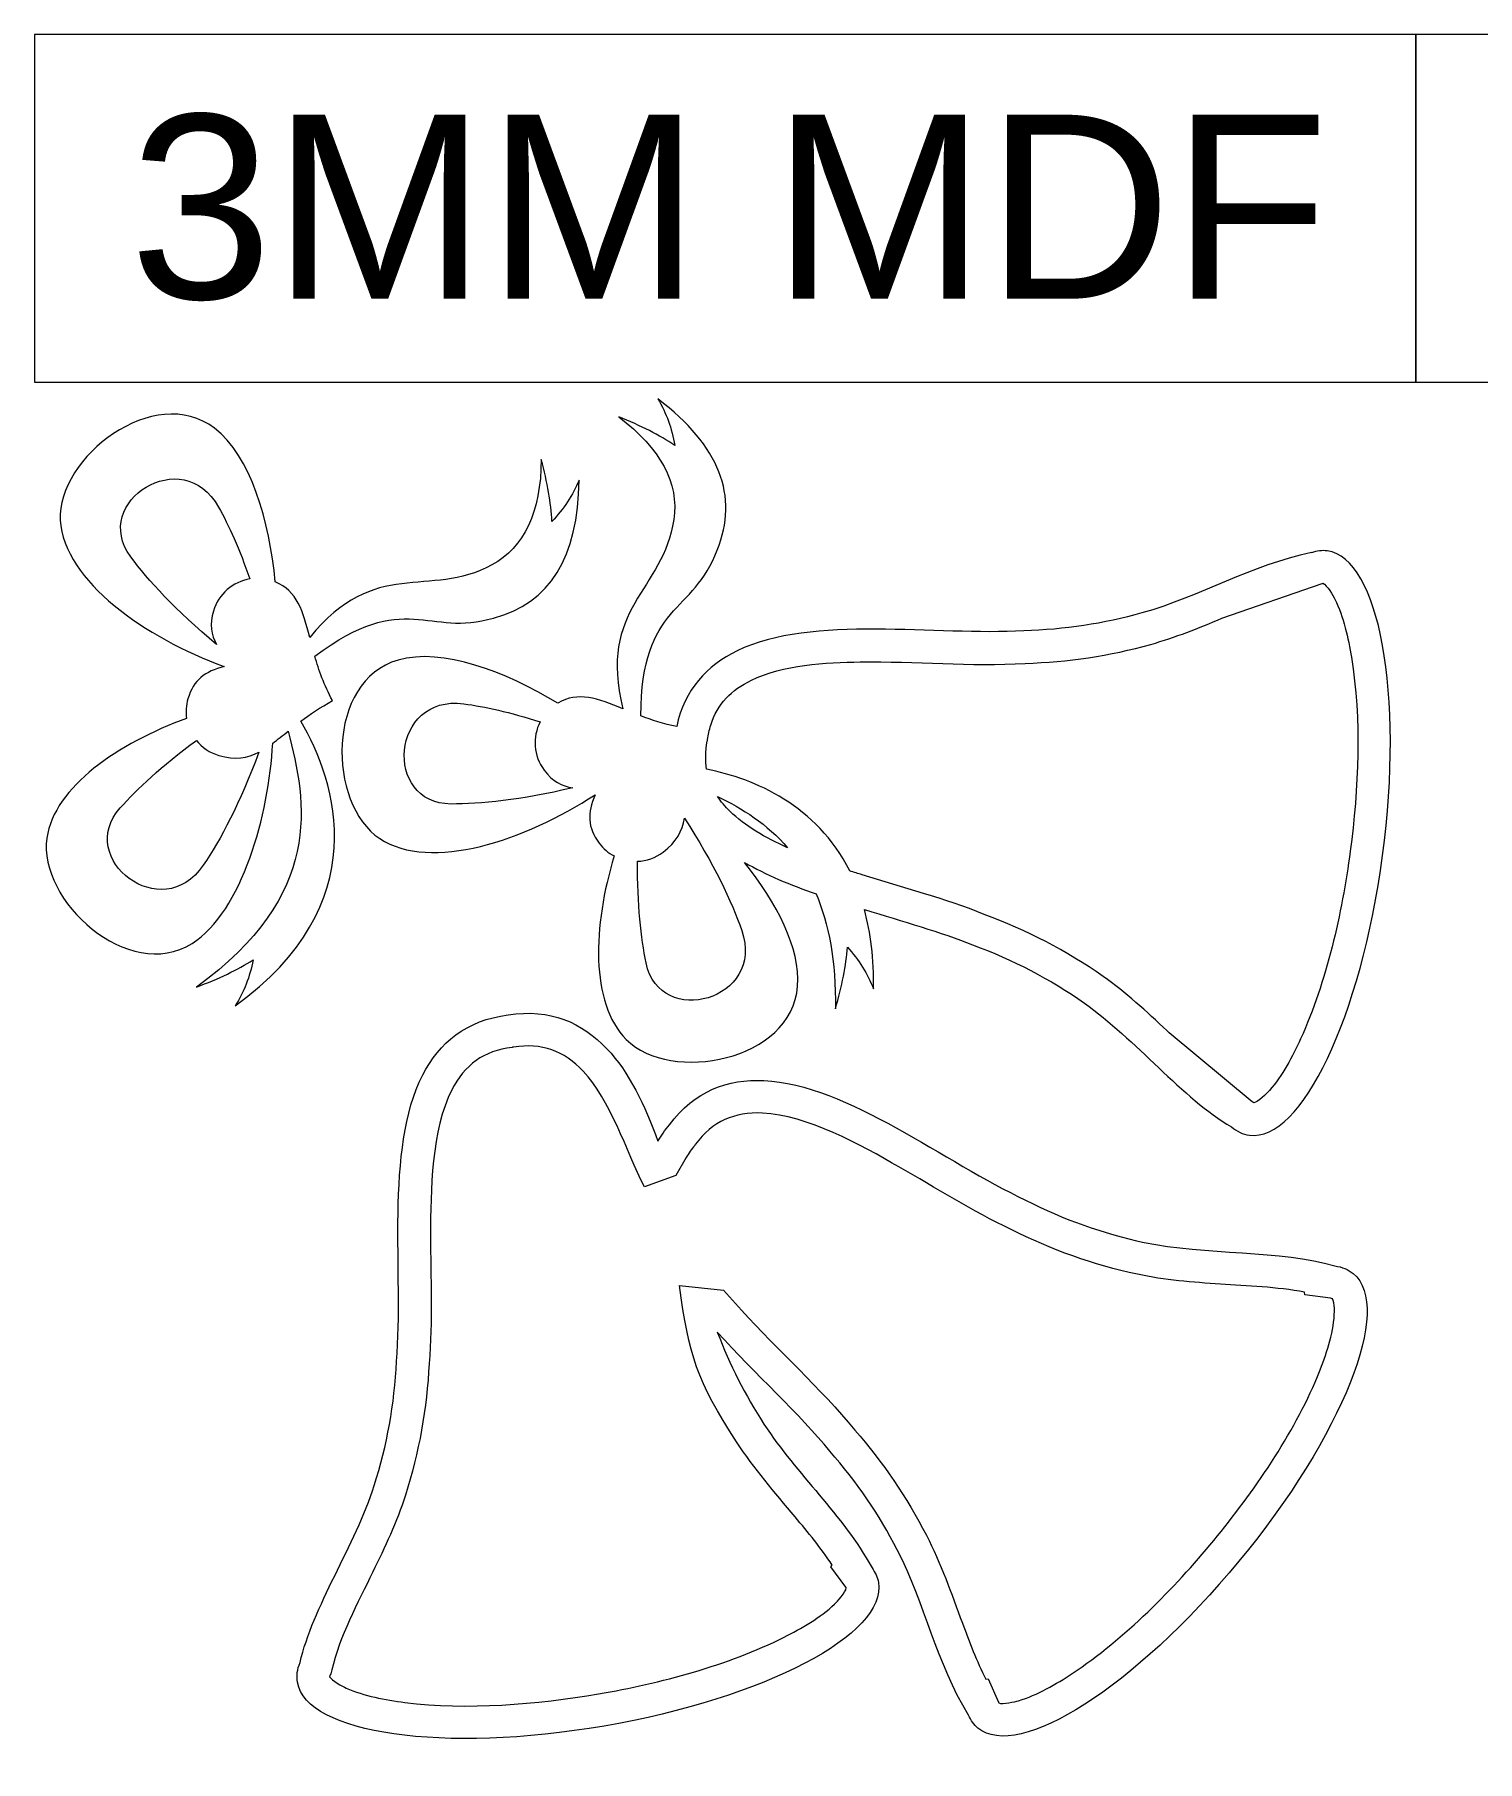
# Model space of a CAD drawing. Header units: millimetres. Extents: x -1421 to 1627, y -249 to 386.
# Drawn here: x -1421 to -890, y -249 to 386 of the extents above; entities that cross this region are included whole.
import ezdxf

# ---------------------------------------------------------------- set-up
doc = ezdxf.new("R2010")
doc.units = ezdxf.units.MM
doc.header["$MEASUREMENT"] = 0
doc.layers.add('Camada 1', color=7, linetype='Continuous')
doc.styles.add('0', font='arial.ttf', dxfattribs={"height": 1})

msp = doc.modelspace()

# ---------------------------------------------------------------- linework, layer by layer
at = {"layer": 'Camada 1', "color": 142, "lineweight": 18}
for points in [[(-1420.5285, 257.9831), (-912.5285, 257.9831), (-912.5285, 385.8307), (-1420.5285, 385.8307), (-1420.5285, 257.9831)], [(-912.5285, 257.9831), (-404.5285, 257.9831), (-404.5285, 385.8307), (-912.5285, 385.8307), (-912.5285, 257.9831)]]:
    msp.add_lwpolyline(points, close=True, dxfattribs=at)
at = {"layer": 'Camada 1', "color": 250, "lineweight": 20}
for points, knots in [([(-1362.5922, 51.5295), (-1385.991, 36.7069), (-1419.3803, 67.4666), (-1416.0113, 90.2908), (-1416.0113, 90.2908), (-1413.2231, 109.1787), (-1389.7775, 125.0853), (-1364.6008, 134.282), (-1364.6008, 134.282), (-1364.9553, 136.6202), (-1364.8201, 139.0704), (-1364.1144, 141.4888), (-1364.1144, 141.4888), (-1362.0696, 148.4948), (-1357.8682, 151.5673), (-1350.7393, 153.353), (-1350.7393, 153.353), (-1379.5839, 163.8587), (-1409.764, 184.75), (-1411.0457, 207.1963), (-1411.0457, 207.1963), (-1412.3608, 230.2301), (-1376.3553, 257.8815), (-1354.3753, 241.0266), (-1354.3753, 241.0266), (-1341.036, 230.7974), (-1334.0859, 206.9105), (-1332.002, 184.4971), (-1332.002, 184.4971), (-1323.8998, 181.2313), (-1321.802, 173.7122), (-1319.2905, 164.0504), (-1319.2905, 164.0504), (-1295.1966, 193.8145), (-1275.5695, 178.1426), (-1252.3166, 190.733), (-1252.3166, 190.733), (-1240.3984, 197.1864), (-1234.3464, 210.1321), (-1234.1611, 229.5699), (-1234.1611, 229.5699), (-1231.8963, 221.0518), (-1230.5971, 213.4434), (-1230.2588, 206.7405), (-1230.2588, 206.7405), (-1225.9034, 211.3125), (-1222.5744, 216.3733), (-1220.2725, 221.923), (-1220.2725, 221.923), (-1220.5181, 193.5313), (-1231.0147, 176.6273), (-1251.762, 171.2109), (-1251.762, 171.2109), (-1251.762, 171.2109), (-1251.7621, 171.2152), (-1251.7621, 171.2152), (-1251.7621, 171.2152), (-1275.7076, 163.9447), (-1283.953, 182.0653), (-1317.4582, 157.2241), (-1317.4582, 157.2241), (-1315.978, 152.0729), (-1314.0526, 146.5219), (-1310.9259, 140.8181), (-1310.9259, 140.8181), (-1315.4632, 138.331), (-1319.2405, 135.7476), (-1322.541, 133.2766), (-1322.541, 133.2766), (-1309.3888, 110.8732), (-1295.1707, 65.8501), (-1346.716, 28.5357), (-1346.716, 28.5357), (-1343.5261, 33.6272), (-1341.33, 39.2725), (-1340.1268, 45.4713), (-1340.1268, 45.4713), (-1345.7862, 41.8636), (-1352.7402, 38.5145), (-1360.9954, 35.4254), (-1360.9954, 35.4254), (-1314.0801, 69.4512), (-1320.2868, 103.2306), (-1327.2841, 129.589), (-1327.2841, 129.589), (-1329.2919, 127.9878), (-1331.1386, 126.4936), (-1332.9196, 125.1753), (-1332.9196, 125.1753), (-1334.3357, 98.971), (-1344.1053, 63.2405), (-1362.5922, 51.5295)], [0, 0, 0, 0, 0.04166667, 0.04166667, 0.04166667, 0.04166667, 0.08333333, 0.08333333, 0.08333333, 0.08333333, 0.125, 0.125, 0.125, 0.125, 0.16666667, 0.16666667, 0.16666667, 0.16666667, 0.20833333, 0.20833333, 0.20833333, 0.20833333, 0.25, 0.25, 0.25, 0.25, 0.29166667, 0.29166667, 0.29166667, 0.29166667, 0.33333333, 0.33333333, 0.33333333, 0.33333333, 0.375, 0.375, 0.375, 0.375, 0.41666667, 0.41666667, 0.41666667, 0.41666667, 0.45833333, 0.45833333, 0.45833333, 0.45833333, 0.5, 0.5, 0.5, 0.5, 0.54166667, 0.54166667, 0.54166667, 0.54166667, 0.58333333, 0.58333333, 0.58333333, 0.58333333, 0.625, 0.625, 0.625, 0.625, 0.66666667, 0.66666667, 0.66666667, 0.66666667, 0.70833333, 0.70833333, 0.70833333, 0.70833333, 0.75, 0.75, 0.75, 0.75, 0.79166667, 0.79166667, 0.79166667, 0.79166667, 0.83333333, 0.83333333, 0.83333333, 0.83333333, 0.875, 0.875, 0.875, 0.875, 0.91666667, 0.91666667, 0.91666667, 0.91666667, 1, 1, 1, 1]), ([(-924.7394, 83.8275), (-932.6492, 24.4837), (-954.5822, -21.5553), (-973.728, -19.0034), (-973.728, -19.0034), (-976.0961, -18.6877), (-978.3102, -17.6411), (-980.3579, -15.9411), (-980.3579, -15.9411), (-980.3579, -15.9411), (-980.3558, -15.9458), (-980.3558, -15.9458), (-980.3558, -15.9458), (-998.1695, -5.6102), (-1015.7335, 16.4299), (-1034.4249, 29.5588), (-1034.4249, 29.5588), (-1047.0229, 38.4075), (-1060.7388, 45.5516), (-1075.5722, 50.9907), (-1075.5722, 50.9907), (-1087.0968, 55.6858), (-1101.1489, 59.6221), (-1115.2959, 63.9452), (-1115.2959, 63.9452), (-1113.014, 55.5617), (-1111.7791, 45.8989), (-1111.9442, 34.7566), (-1111.9442, 34.7566), (-1114.1152, 40.3589), (-1117.3245, 45.4963), (-1121.5713, 50.1693), (-1121.5713, 50.1693), (-1122.0669, 43.4761), (-1123.5442, 35.9004), (-1126.0084, 27.4377), (-1126.0084, 27.4377), (-1125.7612, 45.1724), (-1128.476, 58.9014), (-1133.0834, 69.7143), (-1133.0834, 69.7143), (-1142.5518, 73.0457), (-1151.5806, 76.7872), (-1159.386, 81.3079), (-1159.386, 81.3079), (-1147.6317, 66.5415), (-1138.7999, 49.6735), (-1139.8673, 35.7938), (-1139.8673, 35.7938), (-1141.9909, 8.1767), (-1186.6149, -0.1719), (-1202.887, 16.184), (-1202.887, 16.184), (-1216.3526, 29.7192), (-1215.0695, 58.0224), (-1207.3743, 83.6978), (-1207.3743, 83.6978), (-1209.4599, 84.8128), (-1211.3423, 86.3872), (-1212.8577, 88.3997), (-1212.8577, 88.3997), (-1217.2478, 94.23), (-1217.1958, 99.4346), (-1214.3611, 106.2152), (-1214.3611, 106.2152), (-1240.0375, 89.3893), (-1274.8344, 77.7075), (-1293.5863, 90.1109), (-1293.5863, 90.1109), (-1312.8289, 102.8391), (-1313.4414, 148.2331), (-1286.785, 155.7597), (-1286.785, 155.7597), (-1270.6076, 160.3274), (-1247.3097, 151.6039), (-1228.1041, 139.8629), (-1228.1041, 139.8629), (-1220.6397, 144.4007), (-1213.3598, 141.5827), (-1204.1156, 137.814), (-1204.1156, 137.814), (-1213.5479, 174.9281), (-1189.2473, 181.2772), (-1185.4223, 207.4418), (-1185.4223, 207.4418), (-1183.4621, 220.8526), (-1190.2137, 233.4475), (-1205.6774, 245.2263), (-1205.6774, 245.2263), (-1197.4971, 241.9443), (-1190.6236, 238.4329), (-1185.0505, 234.6934), (-1185.0505, 234.6934), (-1186.1078, 240.9188), (-1188.1708, 246.6141), (-1191.2403, 251.779), (-1191.2403, 251.779), (-1168.6384, 234.5946), (-1161.3746, 216.07), (-1169.4485, 196.2055), (-1169.4485, 196.2055), (-1169.4485, 196.2055), (-1169.452, 196.208), (-1169.452, 196.208), (-1169.452, 196.208), (-1177.9539, 172.6715), (-1197.4064, 176.907), (-1197.5497, 135.1978), (-1197.5497, 135.1978), (-1193.5659, 133.691), (-1189.2114, 132.2583), (-1184.3589, 131.2782), (-1184.3589, 131.2782), (-1181.5099, 144.9251), (-1173.2771, 153.6809), (-1162.1743, 159.115), (-1162.1743, 159.115), (-1134.7376, 172.5436), (-1088.6123, 164.5097), (-1056.7067, 166.5272), (-1056.7067, 166.5272), (-1041.7583, 166.942), (-1027.2735, 169.1235), (-1013.2521, 173.0714), (-1013.2521, 173.0714), (-991.5114, 179.1927), (-973.216, 190.6748), (-950.866, 195.2528), (-950.866, 195.2528), (-950.866, 195.2528), (-950.8764, 195.2416), (-950.8764, 195.2416), (-950.8764, 195.2416), (-948.929, 195.9181), (-946.9926, 196.1542), (-945.0841, 195.8998), (-945.0841, 195.8998), (-925.9382, 193.3479), (-916.8296, 143.1713), (-924.7394, 83.8275)], [0, 0, 0, 0, 0.02777778, 0.02777778, 0.02777778, 0.02777778, 0.05555556, 0.05555556, 0.05555556, 0.05555556, 0.08333333, 0.08333333, 0.08333333, 0.08333333, 0.11111111, 0.11111111, 0.11111111, 0.11111111, 0.13888889, 0.13888889, 0.13888889, 0.13888889, 0.16666667, 0.16666667, 0.16666667, 0.16666667, 0.19444444, 0.19444444, 0.19444444, 0.19444444, 0.22222222, 0.22222222, 0.22222222, 0.22222222, 0.25, 0.25, 0.25, 0.25, 0.27777778, 0.27777778, 0.27777778, 0.27777778, 0.30555556, 0.30555556, 0.30555556, 0.30555556, 0.33333333, 0.33333333, 0.33333333, 0.33333333, 0.36111111, 0.36111111, 0.36111111, 0.36111111, 0.38888889, 0.38888889, 0.38888889, 0.38888889, 0.41666667, 0.41666667, 0.41666667, 0.41666667, 0.44444444, 0.44444444, 0.44444444, 0.44444444, 0.47222222, 0.47222222, 0.47222222, 0.47222222, 0.5, 0.5, 0.5, 0.5, 0.52777778, 0.52777778, 0.52777778, 0.52777778, 0.55555556, 0.55555556, 0.55555556, 0.55555556, 0.58333333, 0.58333333, 0.58333333, 0.58333333, 0.61111111, 0.61111111, 0.61111111, 0.61111111, 0.63888889, 0.63888889, 0.63888889, 0.63888889, 0.66666667, 0.66666667, 0.66666667, 0.66666667, 0.69444444, 0.69444444, 0.69444444, 0.69444444, 0.72222222, 0.72222222, 0.72222222, 0.72222222, 0.75, 0.75, 0.75, 0.75, 0.77777778, 0.77777778, 0.77777778, 0.77777778, 0.80555556, 0.80555556, 0.80555556, 0.80555556, 0.83333333, 0.83333333, 0.83333333, 0.83333333, 0.86111111, 0.86111111, 0.86111111, 0.86111111, 0.88888889, 0.88888889, 0.88888889, 0.88888889, 0.91666667, 0.91666667, 0.91666667, 0.91666667, 0.94444444, 0.94444444, 0.94444444, 0.94444444, 1, 1, 1, 1]), ([(-1385.1734, 193.7548), (-1378.8496, 185.2066), (-1368.7549, 174.1376), (-1353.5722, 161.4398), (-1353.5722, 161.4398), (-1355.6527, 165.0901), (-1356.115, 168.8975), (-1354.7043, 173.7314), (-1354.7043, 173.7314), (-1352.8405, 180.117), (-1347.5101, 184.5535), (-1341.36, 185.5909), (-1341.36, 185.5909), (-1345.1513, 196.5709), (-1349.0921, 205.3153), (-1352.8267, 212.0347), (-1352.8267, 212.0347), (-1365.9871, 235.7132), (-1400.0868, 213.9142), (-1385.1734, 193.7548)], [0, 0, 0, 0, 0.16666667, 0.16666667, 0.16666667, 0.16666667, 0.33333333, 0.33333333, 0.33333333, 0.33333333, 0.5, 0.5, 0.5, 0.5, 0.66666667, 0.66666667, 0.66666667, 0.66666667, 1, 1, 1, 1]), ([(-954.8918, 16.4277), (-945.3322, 37.4213), (-939.6703, 62.6344), (-936.6342, 85.4129), (-936.6342, 85.4129), (-933.5981, 108.1916), (-932.4584, 134.0075), (-936.1856, 156.7719), (-936.1856, 156.7719), (-937.3246, 163.7289), (-939.127, 171.7348), (-942.2754, 178.0863), (-942.2754, 178.0863), (-942.8969, 179.34), (-945.1669, 183.3652), (-946.6563, 183.9888), (-946.6563, 183.9888), (-946.7514, 183.9696), (-946.8646, 183.9317), (-946.9389, 183.906), (-946.9389, 183.906), (-946.9389, 183.906), (-983.8055, 171.1), (-983.8055, 171.1), (-983.8055, 171.1), (-992.3973, 167.518), (-1000.9729, 164.0621), (-1009.9999, 161.5206), (-1009.9999, 161.5206), (-1025.0555, 157.2815), (-1040.5311, 154.9883), (-1056.1618, 154.5378), (-1056.1618, 154.5378), (-1076.2093, 153.2937), (-1096.7167, 155.3566), (-1116.8606, 155.0746), (-1116.8606, 155.0746), (-1129.4267, 154.8987), (-1145.4541, 153.9383), (-1156.899, 148.3368), (-1156.899, 148.3368), (-1164.1836, 144.7714), (-1169.4014, 139.6649), (-1171.8504, 131.7846), (-1171.8504, 131.7846), (-1172.3893, 130.0505), (-1172.7695, 128.2689), (-1173.0236, 126.4716), (-1173.0236, 126.4716), (-1173.0236, 126.4716), (-1173.0596, 126.2176), (-1173.0596, 126.2176), (-1173.0596, 126.2176), (-1173.0596, 126.2176), (-1173.1063, 125.9654), (-1173.1063, 125.9654), (-1173.1063, 125.9654), (-1173.7982, 122.2312), (-1173.8711, 118.7811), (-1173.3356, 115.554), (-1173.3356, 115.554), (-1155.5053, 112.0402), (-1132.9257, 102.3704), (-1120.7235, 78.2114), (-1120.7235, 78.2114), (-1119.1483, 77.7067), (-1117.6177, 77.2255), (-1116.1474, 76.7664), (-1116.1474, 76.7664), (-1101.2382, 72.1107), (-1085.7064, 68.0563), (-1071.2421, 62.1841), (-1071.2421, 62.1841), (-1055.7321, 56.4781), (-1041.0538, 48.8792), (-1027.5276, 39.3785), (-1027.5276, 39.3785), (-1019.1508, 33.4947), (-1011.5115, 26.4498), (-1004.071, 19.4405), (-1004.071, 19.4405), (-1004.071, 19.4405), (-1003.1992, 18.6169), (-1003.1992, 18.6169), (-1003.1992, 18.6169), (-1003.1992, 18.6169), (-972.6931, -6.7081), (-972.6931, -6.7081), (-972.6931, -6.7081), (-972.5682, -6.8118), (-972.3141, -7.0116), (-972.1342, -7.0975), (-972.1342, -7.0975), (-970.5366, -6.8966), (-967.2814, -3.5964), (-966.3516, -2.5474), (-966.3516, -2.5474), (-961.6496, 2.7577), (-957.8132, 10.012), (-954.8918, 16.4277)], [0, 0, 0, 0, 0.03846154, 0.03846154, 0.03846154, 0.03846154, 0.07692308, 0.07692308, 0.07692308, 0.07692308, 0.11538462, 0.11538462, 0.11538462, 0.11538462, 0.15384615, 0.15384615, 0.15384615, 0.15384615, 0.19230769, 0.19230769, 0.19230769, 0.19230769, 0.23076923, 0.23076923, 0.23076923, 0.23076923, 0.26923077, 0.26923077, 0.26923077, 0.26923077, 0.30769231, 0.30769231, 0.30769231, 0.30769231, 0.34615385, 0.34615385, 0.34615385, 0.34615385, 0.38461538, 0.38461538, 0.38461538, 0.38461538, 0.42307692, 0.42307692, 0.42307692, 0.42307692, 0.46153846, 0.46153846, 0.46153846, 0.46153846, 0.5, 0.5, 0.5, 0.5, 0.53846154, 0.53846154, 0.53846154, 0.53846154, 0.57692308, 0.57692308, 0.57692308, 0.57692308, 0.61538462, 0.61538462, 0.61538462, 0.61538462, 0.65384615, 0.65384615, 0.65384615, 0.65384615, 0.69230769, 0.69230769, 0.69230769, 0.69230769, 0.73076923, 0.73076923, 0.73076923, 0.73076923, 0.76923077, 0.76923077, 0.76923077, 0.76923077, 0.80769231, 0.80769231, 0.80769231, 0.80769231, 0.84615385, 0.84615385, 0.84615385, 0.84615385, 0.88461538, 0.88461538, 0.88461538, 0.88461538, 0.92307692, 0.92307692, 0.92307692, 0.92307692, 1, 1, 1, 1]), ([(-1233.0617, 115.2313), (-1237.063, 120.5453), (-1237.4284, 127.4708), (-1234.5798, 133.0193), (-1234.5798, 133.0193), (-1245.6459, 136.5512), (-1255.0103, 138.6257), (-1262.6287, 139.6537), (-1262.6287, 139.6537), (-1289.4754, 143.2766), (-1292.4119, 102.9113), (-1267.336, 102.7986), (-1267.336, 102.7986), (-1256.7031, 102.7509), (-1241.7941, 104.2163), (-1222.5357, 108.7838), (-1222.5357, 108.7838), (-1226.7053, 109.301), (-1230.0326, 111.2086), (-1233.0617, 115.2313)], [0, 0, 0, 0, 0.16666667, 0.16666667, 0.16666667, 0.16666667, 0.33333333, 0.33333333, 0.33333333, 0.33333333, 0.5, 0.5, 0.5, 0.5, 0.66666667, 0.66666667, 0.66666667, 0.66666667, 1, 1, 1, 1]), ([(-1389.0407, 101.3654), (-1405.6969, 82.6199), (-1373.6825, 57.8596), (-1358.4579, 80.267), (-1358.4579, 80.267), (-1352.1224, 89.5915), (-1344.9556, 103.2134), (-1338.0159, 121.8963), (-1338.0159, 121.8963), (-1342.2842, 119.6717), (-1346.7123, 118.9155), (-1352.698, 120.6625), (-1352.698, 120.6625), (-1356.0978, 121.6548), (-1358.9446, 123.6305), (-1361.0203, 126.1888), (-1361.0203, 126.1888), (-1373.8626, 116.7242), (-1382.9383, 108.2333), (-1389.0407, 101.3654)], [0, 0, 0, 0, 0.16666667, 0.16666667, 0.16666667, 0.16666667, 0.33333333, 0.33333333, 0.33333333, 0.33333333, 0.5, 0.5, 0.5, 0.5, 0.66666667, 0.66666667, 0.66666667, 0.66666667, 1, 1, 1, 1]), ([(-1143.5705, 86.6995), (-1151.0728, 95.4181), (-1160.2006, 101.1779), (-1169.3569, 105.6022), (-1169.3569, 105.6022), (-1168.0992, 103.7058), (-1166.5711, 101.8801), (-1164.7743, 100.1066), (-1164.7743, 100.1066), (-1159.3642, 94.7666), (-1151.7293, 90.363), (-1143.5705, 86.6995)], [0, 0, 0, 0, 0.25, 0.25, 0.25, 0.25, 0.5, 0.5, 0.5, 0.5, 1, 1, 1, 1]), ([(-1160.4194, 56.3009), (-1164.0999, 66.9564), (-1170.7263, 80.8492), (-1181.5437, 97.5882), (-1181.5437, 97.5882), (-1182.3151, 92.8371), (-1184.3586, 88.8367), (-1189.3399, 85.0859), (-1189.3399, 85.0859), (-1192.1692, 82.9556), (-1195.4555, 81.8567), (-1198.7474, 81.7243), (-1198.7474, 81.7243), (-1198.8478, 65.7715), (-1197.4748, 53.4192), (-1195.6231, 44.4203), (-1195.6231, 44.4203), (-1190.5693, 19.8586), (-1151.5749, 30.6952), (-1160.4194, 56.3009)], [0, 0, 0, 0, 0.16666667, 0.16666667, 0.16666667, 0.16666667, 0.33333333, 0.33333333, 0.33333333, 0.33333333, 0.5, 0.5, 0.5, 0.5, 0.66666667, 0.66666667, 0.66666667, 0.66666667, 1, 1, 1, 1]), ([(-1277.7596, 3.122), (-1291.7604, -24.0273), (-1284.6958, -70.3108), (-1287.3821, -102.1671), (-1287.3821, -102.1671), (-1288.1515, -117.9475), (-1290.8814, -133.1694), (-1295.572, -147.8327), (-1295.572, -147.8327), (-1302.5312, -169.5883), (-1318.3323, -192.9244), (-1322.8852, -213.0077), (-1322.8852, -213.0077), (-1323.8956, -215.4675), (-1324.2345, -217.8929), (-1323.8297, -220.2473), (-1323.8297, -220.2473), (-1320.5575, -239.2833), (-1270.0732, -246.493), (-1211.07, -236.3506), (-1211.07, -236.3506), (-1152.0666, -226.2081), (-1106.8876, -202.5542), (-1110.1598, -183.5185), (-1110.1598, -183.5185), (-1110.486, -181.6207), (-1111.2888, -179.8429), (-1112.5151, -178.1857), (-1112.5151, -178.1857), (-1112.5151, -178.1857), (-1112.5012, -178.1921), (-1112.5012, -178.1921), (-1112.5012, -178.1921), (-1123.5344, -158.2235), (-1139.9488, -144.1834), (-1152.2734, -125.2564), (-1152.2734, -125.2564), (-1159.1426, -114.7072), (-1164.8556, -103.4343), (-1169.4127, -91.4379), (-1169.4127, -91.4379), (-1155.5115, -106.8448), (-1139.1478, -121.6104), (-1127.9799, -135.2826), (-1127.9799, -135.2826), (-1118.1158, -146.5221), (-1109.862, -158.6234), (-1103.2181, -171.5866), (-1103.2181, -171.5866), (-1092.9165, -191.6865), (-1088.888, -212.9075), (-1077.0407, -232.4043), (-1077.0407, -232.4043), (-1077.0407, -232.4043), (-1077.0397, -232.389), (-1077.0397, -232.389), (-1077.0397, -232.389), (-1076.2108, -234.2767), (-1075.0667, -235.8567), (-1073.582, -237.0826), (-1073.582, -237.0826), (-1058.688, -249.3807), (-1015.7124, -221.9262), (-977.5935, -175.7612), (-977.5935, -175.7612), (-939.4746, -129.5963), (-920.647, -82.2025), (-935.541, -69.9044), (-935.541, -69.9044), (-937.3832, -68.3834), (-939.6564, -67.4723), (-942.2955, -67.1277), (-942.2955, -67.1277), (-942.2955, -67.1277), (-942.2906, -67.126), (-942.2906, -67.126), (-942.2906, -67.126), (-961.984, -61.099), (-990.0868, -63.2167), (-1012.4248, -58.4463), (-1012.4248, -58.4463), (-1027.4804, -55.231), (-1042.0468, -50.0368), (-1056.1238, -42.8636), (-1056.1238, -42.8636), (-1085.1041, -29.3664), (-1121.7597, -0.2385), (-1152.2771, 1.1008), (-1152.2771, 1.1008), (-1165.5453, 1.6831), (-1177.7398, -2.6853), (-1187.0542, -15.2084), (-1187.0542, -15.2084), (-1188.6799, -17.2095), (-1190.0706, -19.232), (-1191.2421, -21.2714), (-1191.2421, -21.2714), (-1196.0568, -7.9013), (-1201.924, 4.2057), (-1209.9941, 12.7324), (-1209.9941, 12.7324), (-1219.1234, 22.3781), (-1230.9241, 27.7199), (-1246.3263, 25.1987), (-1246.3263, 25.1987), (-1261.8221, 23.3378), (-1271.6721, 14.9256), (-1277.7596, 3.122)], [0, 0, 0, 0, 0.03571429, 0.03571429, 0.03571429, 0.03571429, 0.07142857, 0.07142857, 0.07142857, 0.07142857, 0.10714286, 0.10714286, 0.10714286, 0.10714286, 0.14285714, 0.14285714, 0.14285714, 0.14285714, 0.17857143, 0.17857143, 0.17857143, 0.17857143, 0.21428571, 0.21428571, 0.21428571, 0.21428571, 0.25, 0.25, 0.25, 0.25, 0.28571429, 0.28571429, 0.28571429, 0.28571429, 0.32142857, 0.32142857, 0.32142857, 0.32142857, 0.35714286, 0.35714286, 0.35714286, 0.35714286, 0.39285714, 0.39285714, 0.39285714, 0.39285714, 0.42857143, 0.42857143, 0.42857143, 0.42857143, 0.46428571, 0.46428571, 0.46428571, 0.46428571, 0.5, 0.5, 0.5, 0.5, 0.53571429, 0.53571429, 0.53571429, 0.53571429, 0.57142857, 0.57142857, 0.57142857, 0.57142857, 0.60714286, 0.60714286, 0.60714286, 0.60714286, 0.64285714, 0.64285714, 0.64285714, 0.64285714, 0.67857143, 0.67857143, 0.67857143, 0.67857143, 0.71428571, 0.71428571, 0.71428571, 0.71428571, 0.75, 0.75, 0.75, 0.75, 0.78571429, 0.78571429, 0.78571429, 0.78571429, 0.82142857, 0.82142857, 0.82142857, 0.82142857, 0.85714286, 0.85714286, 0.85714286, 0.85714286, 0.89285714, 0.89285714, 0.89285714, 0.89285714, 0.92857143, 0.92857143, 0.92857143, 0.92857143, 1, 1, 1, 1]), ([(-1296.1779, -179.8177), (-1291.7066, -170.6273), (-1287.2609, -161.237), (-1284.1425, -151.4888), (-1284.1425, -151.4888), (-1279.1064, -135.7452), (-1276.2291, -119.4689), (-1275.4067, -102.9632), (-1275.4067, -102.9632), (-1274.114, -87.4059), (-1274.8745, -71.3716), (-1274.8755, -55.7524), (-1274.8755, -55.7524), (-1274.8766, -39.7375), (-1274.5498, -16.8352), (-1267.0943, -2.3782), (-1267.0943, -2.3782), (-1262.3309, 6.8585), (-1255.3725, 12.0261), (-1244.8955, 13.2843), (-1244.8955, 13.2843), (-1244.8955, 13.2843), (-1244.7682, 13.2995), (-1244.7682, 13.2995), (-1244.7682, 13.2995), (-1244.7682, 13.2995), (-1244.5143, 13.3356), (-1244.5143, 13.3356), (-1244.5143, 13.3356), (-1244.5143, 13.3356), (-1244.3878, 13.3563), (-1244.3878, 13.3563), (-1244.3878, 13.3563), (-1233.9504, 15.0648), (-1225.8678, 12.0468), (-1218.7095, 4.4837), (-1218.7095, 4.4837), (-1208.9276, -5.8516), (-1202.9088, -24.575), (-1196.2549, -38.0453), (-1196.2549, -38.0453), (-1196.2549, -38.0453), (-1184.6564, -33.8982), (-1184.6564, -33.8982), (-1184.6564, -33.8982), (-1184.6564, -33.8982), (-1180.8366, -27.2486), (-1180.8366, -27.2486), (-1180.8366, -27.2486), (-1179.9322, -25.6741), (-1178.8848, -24.1837), (-1177.7403, -22.7749), (-1177.7403, -22.7749), (-1177.7403, -22.7749), (-1177.6594, -22.6754), (-1177.6594, -22.6754), (-1177.6594, -22.6754), (-1177.6594, -22.6754), (-1177.502, -22.4729), (-1177.502, -22.4729), (-1177.502, -22.4729), (-1177.502, -22.4729), (-1177.4255, -22.37), (-1177.4255, -22.37), (-1177.4255, -22.37), (-1171.1278, -13.9028), (-1163.1859, -10.4319), (-1152.8032, -10.8877), (-1152.8032, -10.8877), (-1136.5527, -11.6008), (-1116.5153, -22.6967), (-1102.6176, -30.655), (-1102.6176, -30.655), (-1089.0634, -38.4166), (-1075.5265, -47.0436), (-1061.3831, -53.6516), (-1061.3831, -53.6516), (-1046.6504, -61.1391), (-1031.0958, -66.7295), (-1014.9309, -70.1817), (-1014.9309, -70.1817), (-1004.9199, -72.3196), (-994.5597, -73.1272), (-984.3606, -73.8133), (-984.3606, -73.8133), (-974.7521, -74.4597), (-963.4507, -74.8585), (-953.4024, -76.7606), (-953.4024, -76.7606), (-953.4024, -76.7606), (-953.3004, -77.7923), (-953.3004, -77.7923), (-953.3004, -77.7923), (-953.3004, -77.7923), (-943.8495, -79.0266), (-943.8495, -79.0266), (-943.8495, -79.0266), (-943.6886, -79.0476), (-943.3693, -79.0979), (-943.1839, -79.1714), (-943.1839, -79.1714), (-942.2444, -80.4791), (-942.4493, -85.1101), (-942.5857, -86.5051), (-942.5857, -86.5051), (-943.276, -93.5603), (-945.9839, -101.307), (-948.6994, -107.8126), (-948.6994, -107.8126), (-957.5851, -129.1001), (-972.2152, -150.4008), (-986.8467, -168.1207), (-986.8467, -168.1207), (-1001.4784, -185.8407), (-1019.6264, -204.2367), (-1038.8481, -216.9895), (-1038.8481, -216.9895), (-1044.7224, -220.8869), (-1051.8168, -225.0116), (-1058.6141, -227.0242), (-1058.6141, -227.0242), (-1059.9558, -227.4214), (-1064.4505, -228.4955), (-1065.9206, -227.828), (-1065.9206, -227.828), (-1065.9713, -227.7452), (-1066.0206, -227.6364), (-1066.0522, -227.5645), (-1066.0522, -227.5645), (-1066.0522, -227.5645), (-1069.8301, -218.9606), (-1069.8301, -218.9606), (-1069.8301, -218.9606), (-1069.8301, -218.9606), (-1070.6829, -219.1084), (-1070.6829, -219.1084), (-1070.6829, -219.1084), (-1074.0248, -212.4566), (-1076.7101, -205.4993), (-1079.2916, -198.5003), (-1079.2916, -198.5003), (-1083.3483, -187.5013), (-1087.1755, -176.5784), (-1092.5391, -166.1133), (-1092.5391, -166.1133), (-1099.673, -152.194), (-1108.5188, -139.2904), (-1118.821, -127.5266), (-1118.821, -127.5266), (-1131.5459, -111.9854), (-1147.0076, -98.3566), (-1160.5032, -83.3992), (-1160.5032, -83.3992), (-1160.5032, -83.3992), (-1167.1736, -76.0062), (-1167.1736, -76.0062), (-1167.1736, -76.0062), (-1167.1736, -76.0062), (-1183.2914, -74.3135), (-1183.2914, -74.3135), (-1183.2914, -74.3135), (-1179.986, -99.7302), (-1176.8902, -109.4431), (-1162.3293, -131.8045), (-1162.3293, -131.8045), (-1155.9123, -141.6592), (-1148.3346, -150.4079), (-1140.8049, -159.3937), (-1140.8049, -159.3937), (-1135.998, -165.1303), (-1131.2795, -170.9367), (-1127.1579, -177.1649), (-1127.1579, -177.1649), (-1127.1579, -177.1649), (-1127.7033, -177.8347), (-1127.7033, -177.8347), (-1127.7033, -177.8347), (-1127.7033, -177.8347), (-1122.1611, -185.324), (-1122.1611, -185.324), (-1122.1611, -185.324), (-1122.1144, -185.3871), (-1122.0446, -185.4839), (-1121.9979, -185.5689), (-1121.9979, -185.5689), (-1122.1491, -187.1764), (-1125.3147, -190.5434), (-1126.3261, -191.5104), (-1126.3261, -191.5104), (-1131.4502, -196.4091), (-1138.5546, -200.5164), (-1144.8556, -203.6777), (-1144.8556, -203.6777), (-1165.4737, -214.0222), (-1190.4551, -220.6309), (-1213.1029, -224.5241), (-1213.1029, -224.5241), (-1235.7507, -228.4171), (-1261.5053, -230.5296), (-1284.3941, -227.6637), (-1284.3941, -227.6637), (-1291.3891, -226.7879), (-1299.4573, -225.2887), (-1305.9229, -222.3822), (-1305.9229, -222.3822), (-1307.2015, -221.8073), (-1311.3228, -219.6837), (-1311.9903, -218.2187), (-1311.9903, -218.2187), (-1311.9622, -218.0209), (-1311.8469, -217.7175), (-1311.7851, -217.5672), (-1311.7851, -217.5672), (-1311.7851, -217.5672), (-1311.5948, -217.1039), (-1311.5948, -217.1039), (-1311.5948, -217.1039), (-1311.5948, -217.1039), (-1311.2928, -216.1491), (-1311.2928, -216.1491), (-1311.2928, -216.1491), (-1311.2928, -216.1491), (-1311.1821, -215.6608), (-1311.1821, -215.6608), (-1311.1821, -215.6608), (-1308.5002, -203.8306), (-1301.4968, -190.7504), (-1296.1779, -179.8177)], [0, 0, 0, 0, 0.01724138, 0.01724138, 0.01724138, 0.01724138, 0.03448276, 0.03448276, 0.03448276, 0.03448276, 0.05172414, 0.05172414, 0.05172414, 0.05172414, 0.06896552, 0.06896552, 0.06896552, 0.06896552, 0.0862069, 0.0862069, 0.0862069, 0.0862069, 0.10344828, 0.10344828, 0.10344828, 0.10344828, 0.12068966, 0.12068966, 0.12068966, 0.12068966, 0.13793103, 0.13793103, 0.13793103, 0.13793103, 0.15517241, 0.15517241, 0.15517241, 0.15517241, 0.17241379, 0.17241379, 0.17241379, 0.17241379, 0.18965517, 0.18965517, 0.18965517, 0.18965517, 0.20689655, 0.20689655, 0.20689655, 0.20689655, 0.22413793, 0.22413793, 0.22413793, 0.22413793, 0.24137931, 0.24137931, 0.24137931, 0.24137931, 0.25862069, 0.25862069, 0.25862069, 0.25862069, 0.27586207, 0.27586207, 0.27586207, 0.27586207, 0.29310345, 0.29310345, 0.29310345, 0.29310345, 0.31034483, 0.31034483, 0.31034483, 0.31034483, 0.32758621, 0.32758621, 0.32758621, 0.32758621, 0.34482759, 0.34482759, 0.34482759, 0.34482759, 0.36206897, 0.36206897, 0.36206897, 0.36206897, 0.37931034, 0.37931034, 0.37931034, 0.37931034, 0.39655172, 0.39655172, 0.39655172, 0.39655172, 0.4137931, 0.4137931, 0.4137931, 0.4137931, 0.43103448, 0.43103448, 0.43103448, 0.43103448, 0.44827586, 0.44827586, 0.44827586, 0.44827586, 0.46551724, 0.46551724, 0.46551724, 0.46551724, 0.48275862, 0.48275862, 0.48275862, 0.48275862, 0.5, 0.5, 0.5, 0.5, 0.51724138, 0.51724138, 0.51724138, 0.51724138, 0.53448276, 0.53448276, 0.53448276, 0.53448276, 0.55172414, 0.55172414, 0.55172414, 0.55172414, 0.56896552, 0.56896552, 0.56896552, 0.56896552, 0.5862069, 0.5862069, 0.5862069, 0.5862069, 0.60344828, 0.60344828, 0.60344828, 0.60344828, 0.62068966, 0.62068966, 0.62068966, 0.62068966, 0.63793103, 0.63793103, 0.63793103, 0.63793103, 0.65517241, 0.65517241, 0.65517241, 0.65517241, 0.67241379, 0.67241379, 0.67241379, 0.67241379, 0.68965517, 0.68965517, 0.68965517, 0.68965517, 0.70689655, 0.70689655, 0.70689655, 0.70689655, 0.72413793, 0.72413793, 0.72413793, 0.72413793, 0.74137931, 0.74137931, 0.74137931, 0.74137931, 0.75862069, 0.75862069, 0.75862069, 0.75862069, 0.77586207, 0.77586207, 0.77586207, 0.77586207, 0.79310345, 0.79310345, 0.79310345, 0.79310345, 0.81034483, 0.81034483, 0.81034483, 0.81034483, 0.82758621, 0.82758621, 0.82758621, 0.82758621, 0.84482759, 0.84482759, 0.84482759, 0.84482759, 0.86206897, 0.86206897, 0.86206897, 0.86206897, 0.87931034, 0.87931034, 0.87931034, 0.87931034, 0.89655172, 0.89655172, 0.89655172, 0.89655172, 0.9137931, 0.9137931, 0.9137931, 0.9137931, 0.93103448, 0.93103448, 0.93103448, 0.93103448, 0.94827586, 0.94827586, 0.94827586, 0.94827586, 0.96551724, 0.96551724, 0.96551724, 0.96551724, 1, 1, 1, 1])]:
    msp.add_open_spline(points, degree=3, knots=knots, dxfattribs=at)

# ---------------------------------------------------------------- texts
at = {"layer": 'Camada 1', "color": 142, "style": '0'}
msp.add_text('3MM MDF', height=67.67028, dxfattribs=at).set_placement((-1385.619, 288.6827))

doc.saveas('drawing.dxf')
